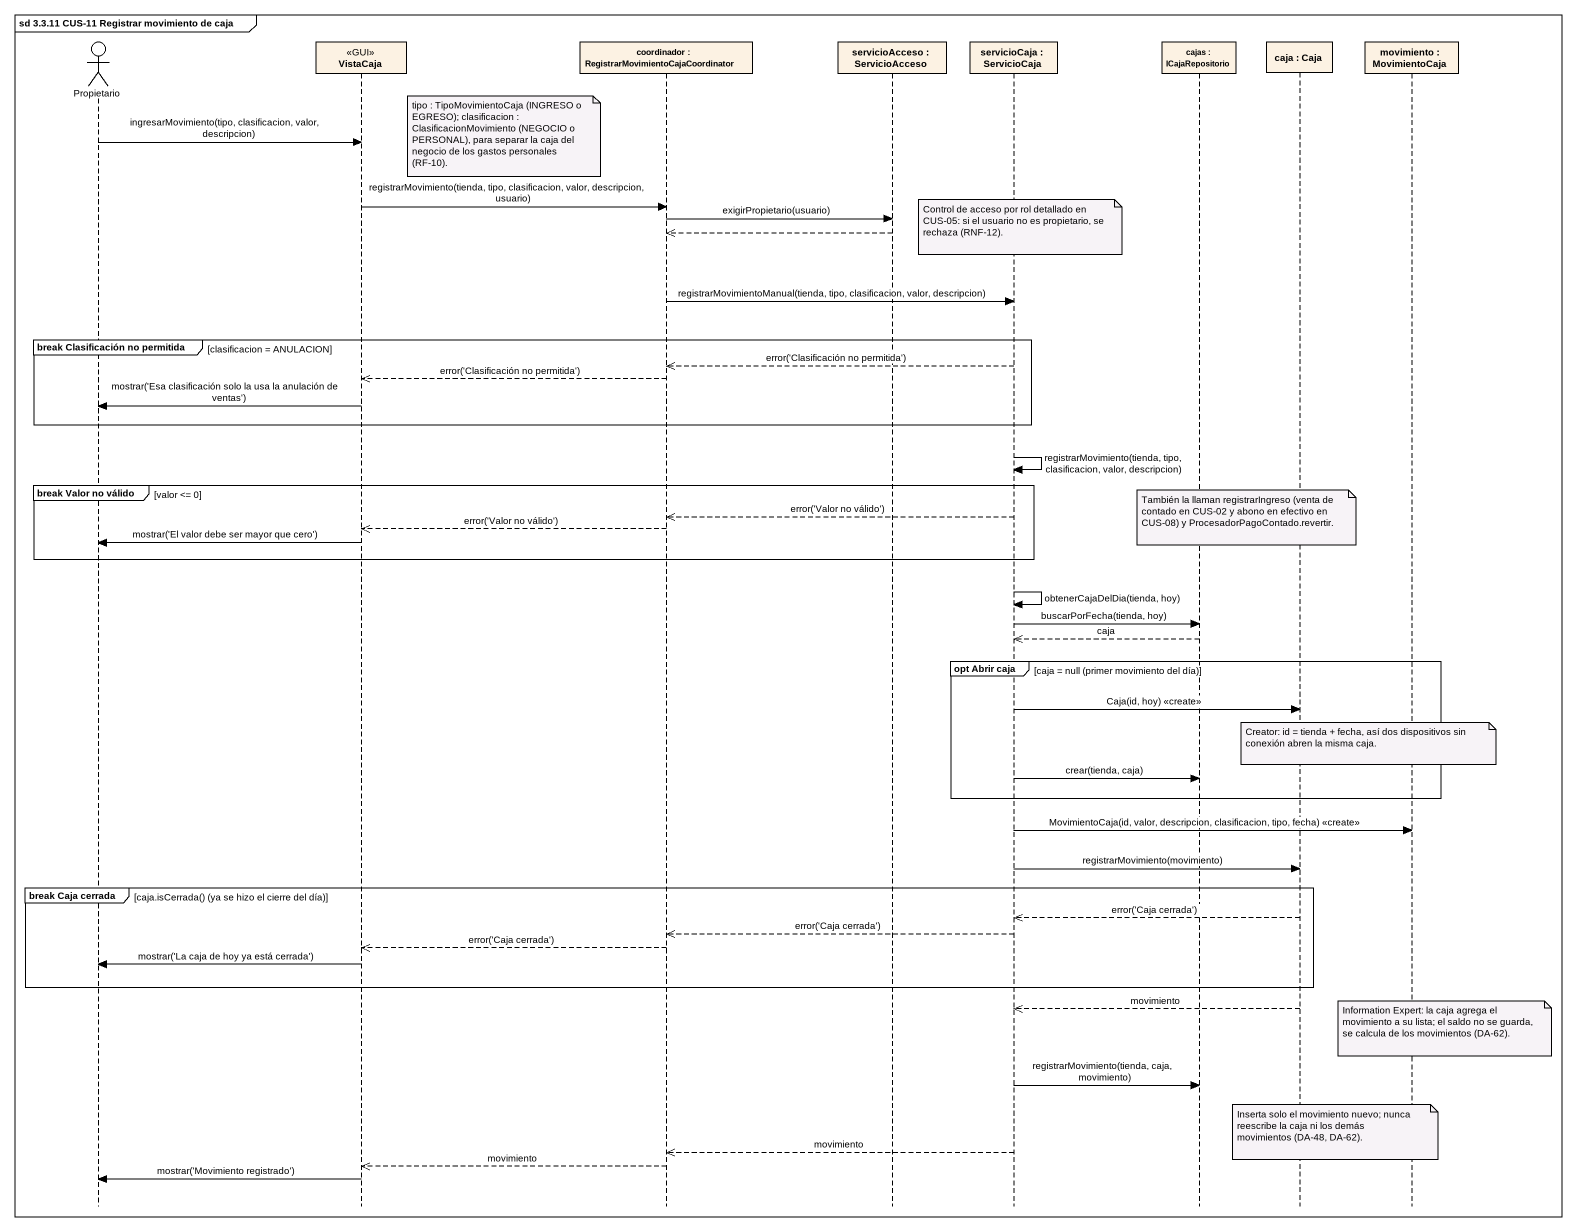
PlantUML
@startuml
mainframe sd 3.3.11 CUS-11 Registrar movimiento de caja
hide footbox
actor Propietario
participant VistaCaja <<GUI>>
participant "coordinador : RegistrarMovimientoCajaCoordinator" as coordinador
participant "servicioAcceso : ServicioAcceso" as servicioAcceso
participant "servicioCaja : ServicioCaja" as servicioCaja
participant "cajas : ICajaRepositorio" as cajas
participant "caja : Caja" as caja
participant "movimiento : MovimientoCaja" as movimiento

note right of VistaCaja : tipo : TipoMovimientoCaja (INGRESO o EGRESO); clasificacion : ClasificacionMovimiento (NEGOCIO o PERSONAL), para separar la caja del negocio de los gastos personales (RF-10).
Propietario -> VistaCaja : ingresarMovimiento(tipo, clasificacion, valor, descripcion)
VistaCaja -> coordinador : registrarMovimiento(tienda, tipo, clasificacion, valor, descripcion, usuario)
coordinador -> servicioAcceso : exigirPropietario(usuario)
note over servicioCaja : Control de acceso por rol detallado en CUS-05: si el usuario no es propietario, se rechaza (RNF-12).
servicioAcceso -->> coordinador
coordinador -> servicioCaja : registrarMovimientoManual(tienda, tipo, clasificacion, valor, descripcion)
group break Clasificación no permitida [clasificacion = ANULACION]
  servicioCaja -->> coordinador : error('Clasificación no permitida')
  coordinador -->> VistaCaja : error('Clasificación no permitida')
  VistaCaja -> Propietario : mostrar('Esa clasificación solo la usa la anulación de ventas')
end
servicioCaja -> servicioCaja : registrarMovimiento(tienda, tipo, clasificacion, valor, descripcion)
group break Valor no válido [valor <= 0]
  servicioCaja -->> coordinador : error('Valor no válido')
  note over cajas : También la llaman registrarIngreso (venta de contado en CUS-02 y abono en efectivo en CUS-08) y ProcesadorPagoContado.revertir.
  coordinador -->> VistaCaja : error('Valor no válido')
  VistaCaja -> Propietario : mostrar('El valor debe ser mayor que cero')
end
servicioCaja -> servicioCaja : obtenerCajaDelDia(tienda, hoy)
servicioCaja -> cajas : buscarPorFecha(tienda, hoy)
cajas -->> servicioCaja : caja
group opt Abrir caja [caja = null (primer movimiento del día)]
  servicioCaja -> caja : Caja(id, hoy) <<create>>
  note over movimiento : Creator: id = tienda + fecha, así dos dispositivos sin conexión abren la misma caja.
  servicioCaja -> cajas : crear(tienda, caja)
end
servicioCaja -> movimiento : MovimientoCaja(id, valor, descripcion, clasificacion, tipo, fecha) <<create>>
servicioCaja -> caja : registrarMovimiento(movimiento)
group break Caja cerrada [caja.isCerrada() (ya se hizo el cierre del día)]
  caja -->> servicioCaja : error('Caja cerrada')
  servicioCaja -->> coordinador : error('Caja cerrada')
  coordinador -->> VistaCaja : error('Caja cerrada')
  VistaCaja -> Propietario : mostrar('La caja de hoy ya está cerrada')
end
caja -->> servicioCaja : movimiento
note over movimiento : Information Expert: la caja agrega el movimiento a su lista; el saldo no se guarda, se calcula de los movimientos (DA-62).
servicioCaja -> cajas : registrarMovimiento(tienda, caja, movimiento)
note over caja : Inserta solo el movimiento nuevo; nunca reescribe la caja ni los demás movimientos (DA-48, DA-62).
servicioCaja -->> coordinador : movimiento
coordinador -->> VistaCaja : movimiento
VistaCaja -> Propietario : mostrar('Movimiento registrado')
@enduml
